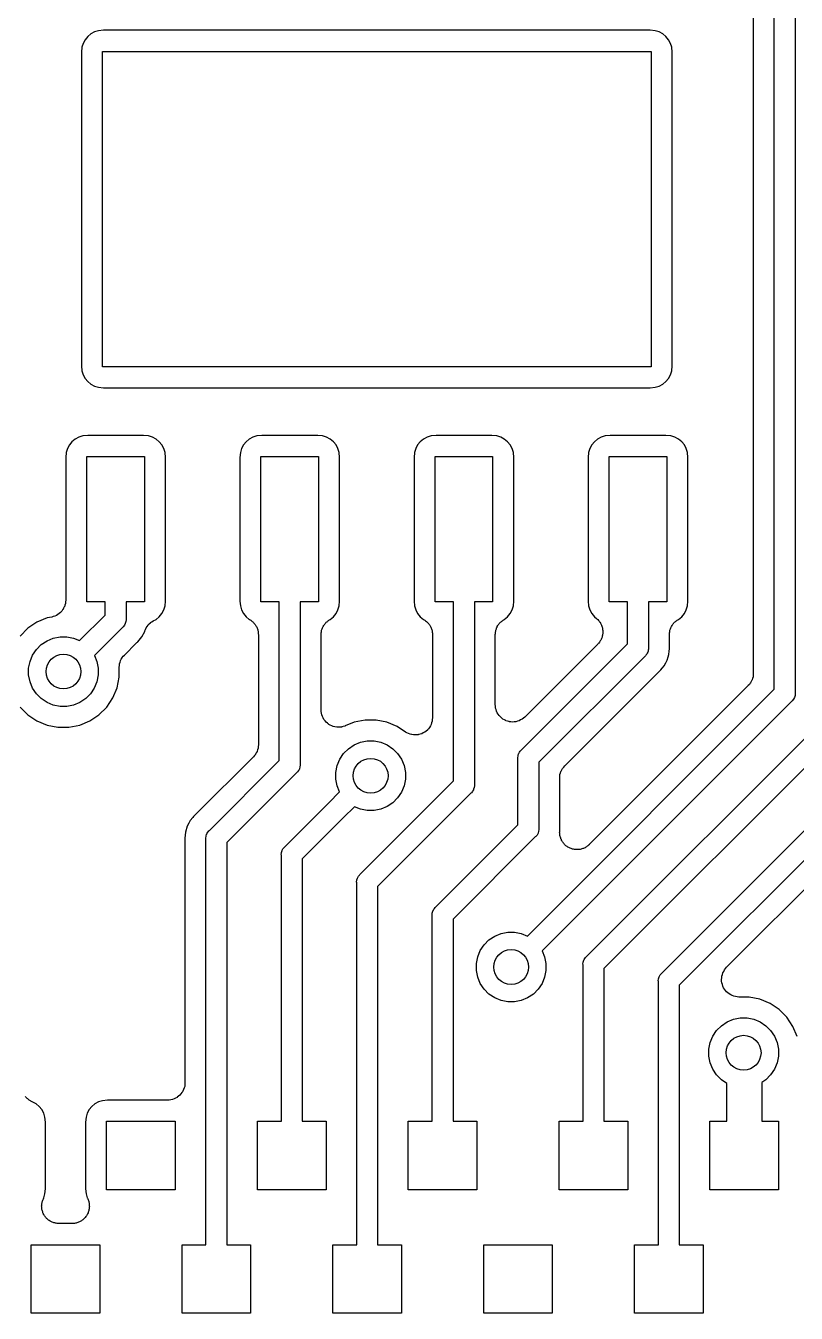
# Model space of a CAD drawing. Extents: x 98.9 to 141.5, y -118.8 to -76.2.
# Drawn here: x 131.61 to 137.23, y -93.6 to -84.21 of the extents above; entities that cross this region are included whole.
import ezdxf

# ---------------------------------------------------------------- set-up
doc = ezdxf.new("R2010")
doc.units = 0
doc.layers.add('BLACK', color=7, linetype='CONTINUOUS')

msp = doc.modelspace()

# ---------------------------------------------------------------- linework, layer by layer
at = {"layer": 'BLACK', "linetype": 'CONTINUOUS'}
for p, q in [((137.069, -89.0484), (137.069, -81.7316)), ((137.221, -81.7037), (137.221, -89.0763)), ((136.916, -81.8473), (136.916, -88.9327)), ((132.043, -84.3117), (132.029, -84.3382)), ((132.062, -84.2885), (132.043, -84.3117)), ((132.085, -84.2695), (132.062, -84.2885)), ((132.112, -84.2553), (132.085, -84.2695)), ((132.141, -84.2466), (132.112, -84.2553)), ((132.177, -84.243), (132.141, -84.2466)), ((136.164, -84.243), (132.177, -84.243)), ((136.2, -84.2466), (136.164, -84.243)), ((136.229, -84.2553), (136.2, -84.2466)), ((136.255, -84.2695), (136.229, -84.2553)), ((136.279, -84.2885), (136.255, -84.2695)), ((136.298, -84.3117), (136.279, -84.2885)), ((136.312, -84.3382), (136.298, -84.3117)), ((132.02, -84.3669), (132.017, -84.403)), ((132.017, -84.403), (132.017, -86.6906)), ((132.029, -84.3382), (132.02, -84.3669)), ((132.17, -86.6968), (132.17, -84.3968)), ((132.17, -84.3968), (136.17, -84.3968)), ((136.17, -84.3968), (136.17, -86.6968)), ((136.321, -84.3669), (136.312, -84.3382)), ((136.324, -84.403), (136.321, -84.3669)), ((136.324, -86.6906), (136.324, -84.403)), ((132.017, -86.6906), (132.02, -86.7267)), ((132.02, -86.7267), (132.029, -86.7554)), ((132.029, -86.7554), (132.043, -86.7819)), ((136.17, -86.6968), (132.17, -86.6968)), ((136.298, -86.7819), (136.312, -86.7554)), ((136.312, -86.7554), (136.321, -86.7267)), ((136.321, -86.7267), (136.324, -86.6906)), ((132.043, -86.7819), (132.062, -86.8051)), ((132.062, -86.8051), (132.085, -86.8241)), ((132.085, -86.8241), (132.112, -86.8383)), ((132.112, -86.8383), (132.141, -86.847)), ((132.141, -86.847), (132.177, -86.8506)), ((132.177, -86.8506), (136.164, -86.8506)), ((136.164, -86.8506), (136.2, -86.847)), ((136.2, -86.847), (136.229, -86.8383)), ((136.229, -86.8383), (136.255, -86.8241)), ((136.255, -86.8241), (136.279, -86.8051)), ((136.279, -86.8051), (136.298, -86.7819)), ((131.97, -87.2245), (131.947, -87.2435)), ((131.997, -87.2103), (131.97, -87.2245)), ((132.026, -87.2016), (131.997, -87.2103)), ((132.062, -87.198), (132.026, -87.2016)), ((132.469, -87.198), (132.062, -87.198)), ((132.505, -87.2016), (132.469, -87.198)), ((132.534, -87.2103), (132.505, -87.2016)), ((132.56, -87.2245), (132.534, -87.2103)), ((132.584, -87.2435), (132.56, -87.2245)), ((133.24, -87.2245), (133.217, -87.2435)), ((133.267, -87.2103), (133.24, -87.2245)), ((133.296, -87.2016), (133.267, -87.2103)), ((133.332, -87.198), (133.296, -87.2016)), ((133.739, -87.198), (133.332, -87.198)), ((133.775, -87.2016), (133.739, -87.198)), ((133.804, -87.2103), (133.775, -87.2016)), ((133.83, -87.2245), (133.804, -87.2103)), ((133.854, -87.2435), (133.83, -87.2245)), ((134.51, -87.2245), (134.487, -87.2435)), ((134.537, -87.2103), (134.51, -87.2245)), ((134.566, -87.2016), (134.537, -87.2103)), ((134.602, -87.198), (134.566, -87.2016)), ((135.009, -87.198), (134.602, -87.198)), ((135.045, -87.2016), (135.009, -87.198)), ((135.074, -87.2103), (135.045, -87.2016)), ((135.1, -87.2245), (135.074, -87.2103)), ((135.124, -87.2435), (135.1, -87.2245)), ((135.78, -87.2245), (135.757, -87.2435)), ((135.807, -87.2103), (135.78, -87.2245)), ((135.836, -87.2016), (135.807, -87.2103)), ((135.872, -87.198), (135.836, -87.2016)), ((136.279, -87.198), (135.872, -87.198)), ((136.315, -87.2016), (136.279, -87.198)), ((136.344, -87.2103), (136.315, -87.2016)), ((136.37, -87.2245), (136.344, -87.2103)), ((136.394, -87.2435), (136.37, -87.2245)), ((131.905, -87.3219), (131.902, -87.358)), ((131.914, -87.2932), (131.905, -87.3219)), ((131.928, -87.2667), (131.914, -87.2932)), ((131.947, -87.2435), (131.928, -87.2667)), ((132.603, -87.2667), (132.584, -87.2435)), ((132.617, -87.2932), (132.603, -87.2667)), ((132.626, -87.3219), (132.617, -87.2932)), ((132.629, -87.358), (132.626, -87.3219)), ((133.175, -87.3219), (133.172, -87.358)), ((133.184, -87.2932), (133.175, -87.3219)), ((133.198, -87.2667), (133.184, -87.2932)), ((133.217, -87.2435), (133.198, -87.2667)), ((133.873, -87.2667), (133.854, -87.2435)), ((133.887, -87.2932), (133.873, -87.2667)), ((133.896, -87.3219), (133.887, -87.2932)), ((133.899, -87.358), (133.896, -87.3219)), ((134.445, -87.3219), (134.442, -87.358)), ((134.454, -87.2932), (134.445, -87.3219)), ((134.468, -87.2667), (134.454, -87.2932)), ((134.487, -87.2435), (134.468, -87.2667)), ((135.143, -87.2667), (135.124, -87.2435)), ((135.157, -87.2932), (135.143, -87.2667)), ((135.166, -87.3219), (135.157, -87.2932)), ((135.169, -87.358), (135.166, -87.3219)), ((135.715, -87.3219), (135.712, -87.358)), ((135.724, -87.2932), (135.715, -87.3219)), ((135.738, -87.2667), (135.724, -87.2932)), ((135.757, -87.2435), (135.738, -87.2667)), ((136.413, -87.2667), (136.394, -87.2435)), ((136.427, -87.2932), (136.413, -87.2667)), ((136.436, -87.3219), (136.427, -87.2932)), ((136.439, -87.358), (136.436, -87.3219)), ((131.902, -87.358), (131.902, -88.3981)), ((132.055, -88.4118), (132.055, -87.3518)), ((132.055, -87.3518), (132.475, -87.3518)), ((132.475, -87.3518), (132.475, -88.4118)), ((132.629, -88.4056), (132.629, -87.358)), ((133.172, -87.358), (133.172, -88.4056)), ((133.325, -88.4118), (133.325, -87.3518)), ((133.325, -87.3518), (133.745, -87.3518)), ((133.745, -87.3518), (133.745, -88.4118)), ((133.899, -88.4056), (133.899, -87.358)), ((134.442, -87.358), (134.442, -88.4056)), ((134.595, -88.4118), (134.595, -87.3518)), ((134.595, -87.3518), (135.015, -87.3518)), ((135.015, -87.3518), (135.015, -88.4118)), ((135.169, -88.4056), (135.169, -87.358)), ((135.712, -87.358), (135.712, -88.4056)), ((135.865, -88.4118), (135.865, -87.3518)), ((135.865, -87.3518), (136.285, -87.3518)), ((136.285, -87.3518), (136.285, -88.4118)), ((136.439, -88.4056), (136.439, -87.358)), ((135.699, -90.9985), (138.438, -88.2596)), ((138.565, -88.3477), (135.826, -91.0866)), ((131.891, -88.4481), (131.886, -88.4586)), ((131.892, -88.4476), (131.891, -88.4481)), ((131.895, -88.4359), (131.892, -88.4472)), ((131.892, -88.4472), (131.892, -88.4476)), ((131.899, -88.4245), (131.895, -88.4359)), ((131.9, -88.4118), (131.899, -88.4235)), ((131.899, -88.4235), (131.899, -88.424)), ((131.899, -88.424), (131.899, -88.4245)), ((131.902, -88.3999), (131.9, -88.4118)), ((131.902, -88.3981), (131.902, -88.3989)), ((131.902, -88.3989), (131.902, -88.3989)), ((131.902, -88.3989), (131.902, -88.3989)), ((131.902, -88.3989), (131.902, -88.3999)), ((132.189, -88.4118), (132.055, -88.4118)), ((132.189, -88.508), (132.189, -88.4118)), ((132.475, -88.4118), (132.342, -88.4118)), ((132.342, -88.4118), (132.342, -88.5359)), ((132.617, -88.4704), (132.626, -88.4417)), ((132.626, -88.4417), (132.629, -88.4056)), ((133.172, -88.4056), (133.175, -88.4417)), ((133.175, -88.4417), (133.184, -88.4704)), ((133.459, -88.4118), (133.325, -88.4118)), ((133.459, -89.568), (133.459, -88.4118)), ((133.745, -88.4118), (133.612, -88.4118)), ((133.612, -88.4118), (133.612, -89.5959)), ((133.887, -88.4704), (133.896, -88.4417)), ((133.896, -88.4417), (133.899, -88.4056)), ((134.442, -88.4056), (134.445, -88.4417)), ((134.445, -88.4417), (134.454, -88.4704)), ((134.729, -88.4118), (134.595, -88.4118)), ((134.729, -88.5679), (134.729, -88.4118)), ((135.015, -88.4118), (134.882, -88.4118)), ((134.882, -88.4118), (134.882, -89.7459)), ((135.157, -88.4704), (135.166, -88.4417)), ((135.166, -88.4417), (135.169, -88.4056)), ((135.712, -88.4056), (135.715, -88.4417)), ((135.715, -88.4417), (135.724, -88.4704)), ((135.999, -88.4118), (135.865, -88.4118)), ((135.999, -88.7184), (135.999, -88.4118)), ((136.285, -88.4118), (136.151, -88.4118)), ((136.151, -88.4118), (136.151, -88.7463)), ((136.427, -88.4704), (136.436, -88.4417)), ((136.436, -88.4417), (136.439, -88.4056)), ((131.766, -88.5292), (131.692, -88.5599)), ((131.799, -88.5227), (131.766, -88.5292)), ((131.811, -88.5192), (131.799, -88.5227)), ((131.822, -88.5159), (131.811, -88.5192)), ((131.823, -88.5156), (131.822, -88.5159)), ((131.834, -88.5099), (131.823, -88.5155)), ((131.823, -88.5155), (131.823, -88.5156)), ((131.844, -88.5044), (131.834, -88.5099)), ((131.845, -88.5041), (131.844, -88.5044)), ((131.854, -88.4963), (131.845, -88.5038)), ((131.845, -88.5038), (131.845, -88.5041)), ((131.864, -88.4888), (131.854, -88.4963)), ((131.872, -88.479), (131.864, -88.4881)), ((131.864, -88.4881), (131.864, -88.4885)), ((131.864, -88.4885), (131.864, -88.4888)), ((131.879, -88.4699), (131.872, -88.479)), ((131.88, -88.4694), (131.879, -88.4699)), ((131.886, -88.4586), (131.88, -88.469)), ((131.88, -88.469), (131.88, -88.4694)), ((132.003, -88.694), (132.189, -88.508)), ((132.342, -88.5433), (132.34, -88.5545)), ((132.342, -88.5359), (132.342, -88.5396)), ((132.342, -88.5396), (132.342, -88.5433)), ((132.342, -88.5433), (132.342, -88.5433)), ((132.54, -88.5501), (132.56, -88.5391)), ((132.56, -88.5391), (132.584, -88.5201)), ((132.584, -88.5201), (132.603, -88.4969)), ((132.603, -88.4969), (132.617, -88.4704)), ((133.184, -88.4704), (133.198, -88.4969)), ((133.198, -88.4969), (133.217, -88.5201)), ((133.217, -88.5201), (133.24, -88.5391)), ((133.24, -88.5391), (133.241, -88.5396)), ((133.241, -88.5396), (133.246, -88.5428)), ((133.246, -88.5428), (133.251, -88.5455)), ((133.251, -88.5455), (133.256, -88.5498)), ((133.816, -88.5488), (133.821, -88.5445)), ((133.821, -88.5445), (133.826, -88.5419)), ((133.826, -88.5419), (133.83, -88.5396)), ((133.83, -88.5396), (133.854, -88.5201)), ((133.854, -88.5201), (133.873, -88.4969)), ((133.873, -88.4969), (133.887, -88.4704)), ((134.454, -88.4704), (134.468, -88.4969)), ((134.468, -88.4969), (134.487, -88.5201)), ((134.487, -88.5201), (134.51, -88.5391)), ((134.51, -88.5391), (134.511, -88.5396)), ((134.511, -88.5396), (134.516, -88.5428)), ((134.516, -88.5428), (134.521, -88.5455)), ((134.521, -88.5455), (134.526, -88.5498)), ((135.086, -88.5488), (135.091, -88.5445)), ((135.091, -88.5445), (135.096, -88.5419)), ((135.096, -88.5419), (135.1, -88.5396)), ((135.1, -88.5396), (135.124, -88.5201)), ((135.124, -88.5201), (135.143, -88.4969)), ((135.143, -88.4969), (135.157, -88.4704)), ((135.724, -88.4704), (135.738, -88.4969)), ((135.738, -88.4969), (135.757, -88.5201)), ((135.757, -88.5201), (135.772, -88.5324)), ((135.772, -88.5324), (135.773, -88.5335)), ((135.773, -88.5335), (135.778, -88.5377)), ((135.778, -88.5377), (135.782, -88.5414)), ((135.782, -88.5414), (135.786, -88.5465)), ((135.786, -88.5465), (135.791, -88.5513)), ((136.249, -91.1185), (138.895, -88.4724)), ((136.356, -88.5489), (136.361, -88.5447)), ((136.361, -88.5447), (136.366, -88.5421)), ((136.366, -88.5421), (136.37, -88.5393)), ((136.37, -88.5393), (136.394, -88.5201)), ((136.394, -88.5201), (136.413, -88.4969)), ((136.413, -88.4969), (136.427, -88.4704)), ((131.626, -88.6043), (131.569, -88.6609)), ((131.692, -88.5599), (131.626, -88.6043)), ((132.317, -88.5961), (132.111, -88.8018)), ((132.32, -88.5937), (132.317, -88.5961)), ((132.329, -88.5821), (132.32, -88.5937)), ((132.336, -88.5689), (132.329, -88.5821)), ((132.34, -88.5545), (132.336, -88.5689)), ((132.456, -88.6672), (132.478, -88.6275)), ((132.478, -88.6248), (132.479, -88.6235)), ((132.478, -88.6252), (132.478, -88.6248)), ((132.478, -88.6248), (132.478, -88.6248)), ((132.478, -88.6248), (132.478, -88.6248)), ((132.478, -88.6275), (132.478, -88.6252)), ((132.479, -88.6235), (132.483, -88.6127)), ((132.483, -88.6127), (132.488, -88.6019)), ((132.488, -88.6014), (132.489, -88.6008)), ((132.488, -88.6019), (132.488, -88.6014)), ((132.489, -88.6008), (132.495, -88.5911)), ((132.495, -88.5911), (132.502, -88.5814)), ((132.502, -88.5809), (132.503, -88.5803)), ((132.502, -88.5814), (132.502, -88.5809)), ((132.503, -88.5803), (132.511, -88.5721)), ((132.511, -88.5721), (132.519, -88.5638)), ((132.519, -88.5638), (132.52, -88.5635)), ((132.52, -88.563), (132.53, -88.5566)), ((132.52, -88.5635), (132.52, -88.563)), ((132.53, -88.5566), (132.54, -88.5501)), ((133.256, -88.5498), (133.262, -88.5537)), ((133.262, -88.5537), (133.266, -88.5577)), ((133.266, -88.5577), (133.27, -88.5613)), ((133.27, -88.5613), (133.274, -88.5666)), ((133.274, -88.5666), (133.279, -88.5714)), ((133.279, -88.5714), (133.282, -88.5761)), ((133.282, -88.5761), (133.286, -88.5805)), ((133.286, -88.5805), (133.289, -88.5865)), ((133.289, -88.5865), (133.292, -88.5922)), ((133.292, -88.5922), (133.295, -88.5974)), ((133.295, -88.5974), (133.297, -88.6024)), ((133.297, -88.6024), (133.299, -88.6089)), ((133.299, -88.6089), (133.302, -88.6152)), ((133.302, -88.6152), (133.303, -88.6207)), ((133.303, -88.6207), (133.304, -88.6261)), ((133.304, -88.6261), (133.305, -88.6329)), ((133.305, -88.6329), (133.306, -88.6395)), ((133.306, -88.6395), (133.306, -88.6452)), ((133.765, -88.6378), (133.766, -88.6311)), ((133.765, -88.6434), (133.765, -88.6378)), ((133.766, -88.6311), (133.767, -88.6244)), ((133.767, -88.6244), (133.768, -88.619)), ((133.768, -88.619), (133.77, -88.6135)), ((133.77, -88.6135), (133.772, -88.6072)), ((133.772, -88.6072), (133.774, -88.6008)), ((133.774, -88.6008), (133.777, -88.5958)), ((133.777, -88.5958), (133.779, -88.5906)), ((133.779, -88.5906), (133.783, -88.585)), ((133.783, -88.585), (133.786, -88.579)), ((133.786, -88.579), (133.79, -88.5747)), ((133.79, -88.5747), (133.793, -88.57)), ((133.793, -88.57), (133.798, -88.5652)), ((133.798, -88.5652), (133.802, -88.56)), ((133.802, -88.56), (133.807, -88.5565)), ((133.807, -88.5565), (133.811, -88.5525)), ((133.811, -88.5525), (133.816, -88.5488)), ((134.526, -88.5498), (134.532, -88.5537)), ((134.532, -88.5537), (134.536, -88.5577)), ((134.536, -88.5577), (134.54, -88.5613)), ((134.54, -88.5613), (134.544, -88.5666)), ((134.544, -88.5666), (134.549, -88.5714)), ((134.549, -88.5714), (134.552, -88.5761)), ((134.552, -88.5761), (134.556, -88.5805)), ((134.556, -88.5805), (134.559, -88.5865)), ((134.559, -88.5865), (134.562, -88.5922)), ((134.562, -88.5922), (134.565, -88.5974)), ((134.565, -88.5974), (134.567, -88.6024)), ((134.567, -88.6024), (134.569, -88.6089)), ((134.569, -88.6089), (134.572, -88.6152)), ((134.572, -88.6152), (134.573, -88.6207)), ((134.573, -88.6207), (134.574, -88.6261)), ((134.574, -88.6261), (134.575, -88.6329)), ((134.575, -88.6329), (134.576, -88.6395)), ((134.576, -88.6395), (134.576, -88.6452)), ((134.729, -89.718), (134.729, -88.5679)), ((134.729, -88.5679), (134.729, -88.5679)), ((135.035, -88.6378), (135.036, -88.6311)), ((135.035, -88.6434), (135.035, -88.6378)), ((135.036, -88.6311), (135.037, -88.6244)), ((135.037, -88.6244), (135.038, -88.619)), ((135.038, -88.619), (135.04, -88.6135)), ((135.04, -88.6135), (135.042, -88.6072)), ((135.042, -88.6072), (135.044, -88.6008)), ((135.044, -88.6008), (135.047, -88.5958)), ((135.047, -88.5958), (135.049, -88.5906)), ((135.049, -88.5906), (135.053, -88.585)), ((135.053, -88.585), (135.056, -88.579)), ((135.056, -88.579), (135.06, -88.5747)), ((135.06, -88.5747), (135.063, -88.57)), ((135.063, -88.57), (135.068, -88.5652)), ((135.068, -88.5652), (135.072, -88.56)), ((135.072, -88.56), (135.077, -88.5565)), ((135.077, -88.5565), (135.081, -88.5525)), ((135.081, -88.5525), (135.086, -88.5488)), ((135.791, -88.5513), (135.794, -88.5561)), ((135.794, -88.5561), (135.798, -88.5607)), ((135.798, -88.5607), (135.801, -88.5665)), ((135.801, -88.5665), (135.804, -88.5721)), ((135.804, -88.5721), (135.806, -88.5774)), ((135.806, -88.5774), (135.809, -88.5826)), ((135.809, -88.5826), (135.811, -88.5889)), ((135.811, -88.5889), (135.813, -88.5951)), ((135.813, -88.5951), (135.815, -88.6008)), ((135.815, -88.6008), (135.816, -88.6063)), ((135.816, -88.6063), (135.817, -88.6129)), ((135.817, -88.6129), (135.818, -88.6194)), ((135.818, -88.6194), (135.818, -88.6252)), ((135.818, -88.6252), (135.819, -88.631)), ((135.819, -88.631), (135.818, -88.6376)), ((135.818, -88.6376), (135.818, -88.6442)), ((136.304, -88.638), (136.306, -88.6313)), ((136.304, -88.6436), (136.304, -88.638)), ((136.306, -88.6245), (136.308, -88.6192)), ((136.306, -88.6313), (136.306, -88.6245)), ((136.308, -88.6192), (136.309, -88.6137)), ((136.309, -88.6137), (136.312, -88.6074)), ((136.312, -88.6074), (136.314, -88.6009)), ((136.314, -88.6009), (136.317, -88.596)), ((136.317, -88.596), (136.319, -88.5908)), ((136.319, -88.5908), (136.323, -88.5852)), ((136.323, -88.5852), (136.326, -88.5792)), ((136.326, -88.5792), (136.329, -88.5749)), ((136.329, -88.5749), (136.333, -88.5702)), ((136.333, -88.5702), (136.337, -88.5654)), ((136.337, -88.5654), (136.342, -88.5602)), ((136.342, -88.5602), (136.346, -88.5567)), ((136.346, -88.5567), (136.35, -88.5527)), ((136.35, -88.5527), (136.356, -88.5489)), ((139.022, -88.5605), (136.376, -91.2066)), ((131.688, -88.7581), (131.723, -88.7227)), ((131.723, -88.7227), (131.765, -88.6949)), ((131.765, -88.6949), (131.811, -88.6758)), ((131.811, -88.6758), (131.86, -88.666)), ((131.86, -88.666), (131.91, -88.666)), ((131.91, -88.666), (131.959, -88.6758)), ((131.959, -88.6758), (132.003, -88.694)), ((132.329, -88.7997), (132.415, -88.7136)), ((132.415, -88.7136), (132.416, -88.7123)), ((132.416, -88.7123), (132.42, -88.709)), ((132.42, -88.709), (132.424, -88.7052)), ((132.424, -88.7052), (132.428, -88.702)), ((132.428, -88.702), (132.456, -88.6672)), ((133.306, -88.6452), (133.307, -88.6508)), ((133.307, -88.6508), (133.307, -89.4523)), ((133.764, -88.649), (133.765, -88.6434)), ((133.764, -88.6508), (133.764, -88.649)), ((133.764, -89.1996), (133.764, -88.6508)), ((134.576, -88.6452), (134.577, -88.6508)), ((134.577, -88.6508), (134.577, -89.2555)), ((135.034, -88.649), (135.035, -88.6434)), ((135.034, -88.6508), (135.034, -88.649)), ((135.034, -89.1611), (135.034, -88.6508)), ((135.224, -89.4935), (135.999, -88.7184)), ((135.781, -88.7204), (135.251, -89.2509)), ((135.785, -88.7159), (135.781, -88.7204)), ((135.789, -88.7118), (135.785, -88.7159)), ((135.793, -88.7063), (135.789, -88.7118)), ((135.797, -88.7012), (135.793, -88.7063)), ((135.8, -88.6961), (135.797, -88.7012)), ((135.803, -88.6913), (135.8, -88.6961)), ((135.806, -88.6852), (135.803, -88.6913)), ((135.809, -88.6794), (135.806, -88.6852)), ((135.81, -88.6738), (135.809, -88.6794)), ((135.813, -88.6685), (135.81, -88.6738)), ((135.814, -88.662), (135.813, -88.6685)), ((135.816, -88.6557), (135.814, -88.662)), ((135.817, -88.6499), (135.816, -88.6557)), ((135.818, -88.6442), (135.817, -88.6499)), ((136.304, -88.6491), (136.304, -88.6436)), ((136.304, -88.6509), (136.304, -88.6491)), ((136.304, -88.7326), (136.304, -88.6509)), ((136.304, -88.7379), (136.304, -88.7326)), ((131.641, -88.8459), (131.66, -88.7997)), ((131.66, -88.7997), (131.688, -88.7581)), ((132.111, -88.8018), (132.129, -88.8459)), ((132.302, -88.8395), (132.307, -88.8291)), ((132.307, -88.8291), (132.313, -88.8188)), ((132.313, -88.8183), (132.314, -88.8177)), ((132.313, -88.8188), (132.313, -88.8183)), ((132.314, -88.8177), (132.321, -88.8088)), ((132.321, -88.8088), (132.329, -88.7997)), ((136.126, -88.8065), (135.351, -89.5816)), ((136.129, -88.8042), (136.126, -88.8065)), ((136.132, -88.8013), (136.129, -88.8042)), ((136.135, -88.7975), (136.132, -88.8012)), ((136.132, -88.8012), (136.132, -88.8013)), ((136.139, -88.7926), (136.135, -88.7975)), ((136.143, -88.7852), (136.139, -88.7925)), ((136.139, -88.7925), (136.139, -88.7926)), ((136.139, -88.7926), (136.139, -88.7926)), ((136.146, -88.7793), (136.143, -88.7852)), ((136.148, -88.7724), (136.146, -88.7793)), ((136.146, -88.7793), (136.146, -88.7793)), ((136.146, -88.7793), (136.146, -88.7793)), ((136.15, -88.765), (136.148, -88.7724)), ((136.151, -88.7576), (136.15, -88.7649)), ((136.15, -88.7649), (136.15, -88.765)), ((136.15, -88.765), (136.15, -88.765)), ((136.151, -88.7463), (136.152, -88.75)), ((136.152, -88.75), (136.151, -88.7538)), ((136.151, -88.7538), (136.151, -88.7538)), ((136.151, -88.7538), (136.151, -88.7576)), ((136.287, -88.838), (136.295, -88.8134)), ((136.295, -88.8133), (136.3, -88.7949)), ((136.295, -88.8134), (136.295, -88.8133)), ((136.3, -88.7949), (136.303, -88.7708)), ((136.303, -88.7707), (136.304, -88.7552)), ((136.303, -88.7708), (136.303, -88.7707)), ((136.304, -88.7433), (136.304, -88.7379)), ((136.304, -88.7451), (136.304, -88.7433)), ((136.305, -88.75), (136.304, -88.7451)), ((136.304, -88.7551), (136.305, -88.75)), ((136.304, -88.7552), (136.304, -88.7551)), ((131.631, -88.895), (131.641, -88.8459)), ((131.631, -88.945), (131.631, -88.895)), ((132.129, -88.8459), (132.139, -88.895)), ((132.139, -88.895), (132.139, -88.945)), ((132.291, -88.8877), (132.293, -88.876)), ((132.291, -88.889), (132.291, -88.8877)), ((132.291, -88.8891), (132.291, -88.889)), ((132.291, -88.8895), (132.291, -88.8891)), ((132.291, -88.8891), (132.291, -88.8891)), ((132.291, -88.96), (132.291, -88.8895)), ((132.293, -88.876), (132.294, -88.8644)), ((132.294, -88.8631), (132.298, -88.8519)), ((132.294, -88.8638), (132.294, -88.8631)), ((132.294, -88.8644), (132.294, -88.8638)), ((132.298, -88.8519), (132.301, -88.8407)), ((132.301, -88.8401), (132.302, -88.8395)), ((132.301, -88.8407), (132.301, -88.8401)), ((135.541, -89.6075), (136.224, -88.924)), ((136.224, -88.924), (136.226, -88.9228)), ((136.226, -88.9228), (136.23, -88.9194)), ((136.23, -88.9194), (136.234, -88.9156)), ((136.234, -88.9156), (136.237, -88.9125)), ((136.237, -88.9125), (136.241, -88.9085)), ((136.241, -88.9076), (136.252, -88.8941)), ((136.241, -88.9085), (136.241, -88.9076)), ((136.252, -88.8941), (136.253, -88.894)), ((136.253, -88.894), (136.266, -88.8777)), ((136.253, -88.894), (136.253, -88.894)), ((136.266, -88.8777), (136.277, -88.8574)), ((136.277, -88.8573), (136.287, -88.838)), ((136.277, -88.8574), (136.277, -88.8573)), ((136.277, -88.8574), (136.277, -88.8574)), ((131.641, -88.9941), (131.631, -88.945)), ((131.66, -89.0403), (131.641, -88.9941)), ((132.129, -88.9941), (132.11, -89.0403)), ((132.139, -88.945), (132.129, -88.9941)), ((132.276, -89.0385), (132.291, -88.96)), ((136.887, -89.0134), (136.879, -89.0225)), ((136.894, -89.0045), (136.887, -89.0134)), ((136.895, -89.0039), (136.894, -89.0045)), ((136.9, -88.9931), (136.895, -89.0034)), ((136.895, -89.0034), (136.895, -89.0039)), ((136.906, -88.9827), (136.9, -88.9931)), ((136.907, -88.9815), (136.906, -88.9821)), ((136.906, -88.9821), (136.906, -88.9827)), ((136.91, -88.9704), (136.907, -88.9815)), ((136.914, -88.9591), (136.91, -88.9704)), ((136.915, -88.9462), (136.914, -88.9578)), ((136.914, -88.9578), (136.914, -88.9584)), ((136.914, -88.9584), (136.914, -88.9591)), ((136.916, -88.9345), (136.915, -88.9462)), ((136.916, -88.9327), (136.916, -88.9331)), ((136.916, -88.9331), (136.916, -88.9331)), ((136.916, -88.9331), (136.916, -88.9332)), ((136.916, -88.9332), (136.916, -88.9345)), ((131.688, -89.0819), (131.66, -89.0403)), ((131.723, -89.1173), (131.688, -89.0819)), ((132.082, -89.0819), (132.047, -89.1173)), ((132.11, -89.0403), (132.082, -89.0819)), ((132.245, -89.1125), (132.276, -89.0385)), ((135.268, -90.849), (137.069, -89.0484)), ((136.879, -89.0225), (135.72, -90.1818)), ((137.216, -89.1093), (137.209, -89.1225)), ((137.22, -89.0949), (137.216, -89.1093)), ((137.221, -89.0837), (137.22, -89.0949)), ((137.221, -89.0763), (137.222, -89.08)), ((137.222, -89.08), (137.221, -89.0837)), ((137.221, -89.0837), (137.221, -89.0837)), ((131.569, -89.1791), (131.626, -89.2357)), ((131.765, -89.1451), (131.723, -89.1173)), ((131.811, -89.1642), (131.765, -89.1451)), ((131.86, -89.174), (131.811, -89.1642)), ((131.91, -89.174), (131.86, -89.174)), ((131.959, -89.1642), (131.91, -89.174)), ((132.005, -89.1451), (131.959, -89.1642)), ((132.047, -89.1173), (132.005, -89.1451)), ((132.144, -89.2357), (132.201, -89.1791)), ((132.201, -89.1791), (132.245, -89.1125)), ((133.765, -89.2115), (133.764, -89.1996)), ((135.035, -89.1733), (135.034, -89.1611)), ((135.036, -89.1853), (135.035, -89.1733)), ((135.036, -89.1856), (135.036, -89.1853)), ((135.036, -89.1858), (135.036, -89.1856)), ((135.04, -89.1975), (135.036, -89.1858)), ((135.043, -89.2091), (135.04, -89.1975)), ((137.196, -89.1365), (135.376, -90.9568)), ((137.199, -89.1341), (137.196, -89.1365)), ((137.209, -89.1225), (137.199, -89.1341)), ((131.626, -89.2357), (131.692, -89.2801)), ((131.692, -89.2801), (131.766, -89.3108)), ((132.004, -89.3108), (132.078, -89.2801)), ((132.078, -89.2801), (132.144, -89.2357)), ((133.766, -89.2236), (133.765, -89.2115)), ((133.766, -89.2239), (133.766, -89.2236)), ((133.766, -89.2242), (133.766, -89.2239)), ((133.77, -89.2357), (133.766, -89.2242)), ((133.773, -89.2474), (133.77, -89.2357)), ((133.773, -89.2477), (133.773, -89.2474)), ((133.774, -89.248), (133.773, -89.2477)), ((133.779, -89.2586), (133.774, -89.248)), ((133.785, -89.2693), (133.779, -89.2586)), ((133.785, -89.2696), (133.785, -89.2693)), ((133.785, -89.2699), (133.785, -89.2696)), ((133.793, -89.2793), (133.785, -89.2699)), ((133.8, -89.2886), (133.793, -89.2793)), ((133.801, -89.2888), (133.8, -89.2886)), ((133.801, -89.2891), (133.801, -89.2888)), ((133.81, -89.2968), (133.801, -89.2891)), ((133.819, -89.3045), (133.81, -89.2968)), ((134.006, -89.2892), (133.94, -89.3169)), ((134.085, -89.2736), (134.006, -89.2892)), ((134.165, -89.2736), (134.085, -89.2736)), ((134.244, -89.2892), (134.165, -89.2736)), ((134.318, -89.3199), (134.244, -89.2892)), ((134.57, -89.2937), (134.567, -89.305)), ((134.574, -89.2819), (134.57, -89.2937)), ((134.575, -89.2695), (134.574, -89.2814)), ((134.574, -89.2814), (134.574, -89.2816)), ((134.574, -89.2816), (134.574, -89.2819)), ((134.577, -89.2573), (134.575, -89.2695)), ((134.577, -89.2555), (134.577, -89.2567)), ((134.577, -89.2567), (134.577, -89.2567)), ((134.577, -89.2567), (134.577, -89.2568)), ((134.577, -89.2568), (134.577, -89.2573)), ((135.044, -89.2093), (135.043, -89.2091)), ((135.044, -89.2095), (135.044, -89.2093)), ((135.049, -89.2202), (135.044, -89.2095)), ((135.055, -89.231), (135.049, -89.2202)), ((135.055, -89.2312), (135.055, -89.231)), ((135.055, -89.2314), (135.055, -89.2312)), ((135.063, -89.2408), (135.055, -89.2314)), ((135.071, -89.2503), (135.063, -89.2408)), ((135.071, -89.2504), (135.071, -89.2503)), ((135.071, -89.2506), (135.071, -89.2504)), ((135.08, -89.2583), (135.071, -89.2506)), ((135.09, -89.2661), (135.08, -89.2583)), ((135.09, -89.2663), (135.09, -89.2661)), ((135.09, -89.2664), (135.09, -89.2663)), ((135.101, -89.2722), (135.09, -89.2664)), ((135.111, -89.278), (135.101, -89.2722)), ((135.112, -89.2781), (135.111, -89.278)), ((135.112, -89.2782), (135.112, -89.2781)), ((135.123, -89.2818), (135.112, -89.2782)), ((135.135, -89.2854), (135.123, -89.2818)), ((135.135, -89.2855), (135.135, -89.2854)), ((135.135, -89.2854), (135.135, -89.2854)), ((135.148, -89.2868), (135.135, -89.2855)), ((135.16, -89.2881), (135.148, -89.2868)), ((135.172, -89.287), (135.16, -89.2881)), ((135.16, -89.2881), (135.16, -89.2881)), ((135.16, -89.2881), (135.16, -89.2881)), ((135.184, -89.2859), (135.172, -89.287)), ((135.185, -89.2859), (135.184, -89.2859)), ((135.196, -89.2825), (135.185, -89.2859)), ((135.185, -89.2859), (135.185, -89.2859)), ((135.208, -89.279), (135.196, -89.2825)), ((135.209, -89.2789), (135.208, -89.2789)), ((135.208, -89.2789), (135.208, -89.279)), ((135.219, -89.2732), (135.209, -89.2789)), ((135.23, -89.2676), (135.219, -89.2732)), ((135.231, -89.2674), (135.23, -89.2675)), ((135.23, -89.2675), (135.23, -89.2676)), ((135.24, -89.2597), (135.231, -89.2674)), ((135.25, -89.2522), (135.24, -89.2597)), ((135.251, -89.2509), (135.25, -89.2518)), ((135.25, -89.2518), (135.25, -89.2518)), ((135.25, -89.2518), (135.25, -89.2519)), ((135.25, -89.2519), (135.25, -89.2522)), ((136.721, -91.0768), (138.516, -89.2826)), ((131.766, -89.3108), (131.845, -89.3264)), ((131.845, -89.3264), (131.925, -89.3264)), ((131.925, -89.3264), (132.004, -89.3108)), ((133.82, -89.3047), (133.819, -89.3045)), ((133.82, -89.3049), (133.82, -89.3047)), ((133.831, -89.3106), (133.82, -89.3049)), ((133.841, -89.3164), (133.831, -89.3106)), ((133.841, -89.3165), (133.841, -89.3164)), ((133.842, -89.3167), (133.841, -89.3165)), ((133.853, -89.3203), (133.842, -89.3167)), ((133.865, -89.3238), (133.853, -89.3203)), ((133.865, -89.3239), (133.865, -89.3238)), ((133.865, -89.324), (133.865, -89.3239)), ((133.878, -89.3253), (133.865, -89.324)), ((133.889, -89.3266), (133.878, -89.3253)), ((133.89, -89.3265), (133.889, -89.3266)), ((133.902, -89.3255), (133.89, -89.3266)), ((133.89, -89.3266), (133.89, -89.3265)), ((133.914, -89.3245), (133.902, -89.3255)), ((133.915, -89.3243), (133.914, -89.3244)), ((133.914, -89.3244), (133.914, -89.3245)), ((133.926, -89.321), (133.915, -89.3243)), ((133.938, -89.3176), (133.926, -89.321)), ((133.939, -89.3173), (133.938, -89.3176)), ((133.94, -89.3169), (133.939, -89.3173)), ((133.939, -89.3173), (133.939, -89.3173)), ((133.939, -89.3173), (133.939, -89.3173)), ((134.379, -89.3611), (134.318, -89.3199)), ((134.39, -89.3668), (134.379, -89.3611)), ((134.401, -89.3726), (134.39, -89.3668)), ((134.401, -89.3727), (134.401, -89.3726)), ((134.401, -89.3728), (134.401, -89.3727)), ((134.413, -89.3763), (134.401, -89.3728)), ((134.424, -89.3799), (134.413, -89.3763)), ((134.425, -89.3799), (134.424, -89.3799)), ((134.425, -89.38), (134.425, -89.3799)), ((134.437, -89.3812), (134.425, -89.38)), ((134.449, -89.3825), (134.437, -89.3812)), ((134.462, -89.3814), (134.449, -89.3825)), ((134.449, -89.3825), (134.449, -89.3825)), ((134.449, -89.3825), (134.449, -89.3825)), ((134.474, -89.3803), (134.462, -89.3814)), ((134.486, -89.3767), (134.474, -89.3802)), ((134.474, -89.3802), (134.474, -89.3802)), ((134.474, -89.3802), (134.474, -89.3803)), ((134.497, -89.3733), (134.486, -89.3767)), ((134.498, -89.3731), (134.497, -89.3733)), ((134.509, -89.3674), (134.498, -89.3731)), ((134.498, -89.3731), (134.498, -89.3731)), ((134.519, -89.3618), (134.509, -89.3674)), ((134.52, -89.3616), (134.519, -89.3618)), ((134.529, -89.3539), (134.52, -89.3615)), ((134.52, -89.3615), (134.52, -89.3616)), ((134.539, -89.3462), (134.529, -89.3539)), ((134.547, -89.3365), (134.539, -89.3459)), ((134.539, -89.3459), (134.539, -89.346)), ((134.539, -89.346), (134.539, -89.3462)), ((134.555, -89.3273), (134.547, -89.3365)), ((134.561, -89.3162), (134.555, -89.3268)), ((134.555, -89.3268), (134.555, -89.327)), ((134.555, -89.327), (134.555, -89.3273)), ((134.567, -89.3055), (134.561, -89.3162)), ((134.567, -89.305), (134.567, -89.3053)), ((134.567, -89.3053), (134.567, -89.3055)), ((133.304, -89.4787), (133.3, -89.49)), ((133.305, -89.4658), (133.304, -89.4774)), ((133.304, -89.4774), (133.304, -89.478)), ((133.304, -89.478), (133.304, -89.4787)), ((133.307, -89.4541), (133.305, -89.4658)), ((133.307, -89.4523), (133.307, -89.4527)), ((133.307, -89.4527), (133.307, -89.4527)), ((133.307, -89.4527), (133.307, -89.4528)), ((133.307, -89.4528), (133.307, -89.4541)), ((133.928, -89.5181), (133.963, -89.4827)), ((133.963, -89.4827), (134.005, -89.4549)), ((134.005, -89.4549), (134.051, -89.4358)), ((134.051, -89.4358), (134.1, -89.426)), ((134.1, -89.426), (134.15, -89.426)), ((134.15, -89.426), (134.199, -89.4358)), ((134.199, -89.4358), (134.245, -89.4549)), ((134.245, -89.4549), (134.287, -89.4827)), ((134.287, -89.4827), (134.322, -89.5181)), ((133.27, -89.5421), (132.851, -89.961)), ((132.949, -90.0785), (133.459, -89.568)), ((133.277, -89.533), (133.27, -89.5421)), ((133.285, -89.5241), (133.277, -89.533)), ((133.291, -89.5127), (133.285, -89.523)), ((133.285, -89.523), (133.285, -89.5235)), ((133.285, -89.5235), (133.285, -89.5241)), ((133.297, -89.5023), (133.291, -89.5127)), ((133.3, -89.49), (133.297, -89.5011)), ((133.297, -89.5011), (133.297, -89.5017)), ((133.297, -89.5017), (133.297, -89.5023)), ((133.881, -89.6059), (133.9, -89.5597)), ((133.9, -89.5597), (133.928, -89.5181)), ((134.322, -89.5181), (134.35, -89.5597)), ((134.35, -89.5597), (134.369, -89.6059)), ((135.198, -89.55), (135.2, -89.5351)), ((135.199, -89.5537), (135.198, -89.55)), ((135.199, -90.0384), (135.199, -89.5537)), ((135.2, -89.5333), (135.204, -89.5207)), ((135.2, -89.5351), (135.2, -89.5333)), ((135.204, -89.5207), (135.206, -89.5175)), ((135.206, -89.5175), (135.211, -89.5075)), ((135.211, -89.5075), (135.216, -89.5015)), ((135.216, -89.5015), (135.221, -89.4959)), ((135.221, -89.4959), (135.224, -89.4935)), ((133.587, -89.6561), (133.076, -90.1666)), ((133.59, -89.6537), (133.587, -89.6561)), ((133.592, -89.6507), (133.59, -89.6537)), ((133.599, -89.6421), (133.592, -89.6507)), ((133.603, -89.6355), (133.599, -89.6421)), ((133.606, -89.6289), (133.603, -89.6355)), ((133.61, -89.6145), (133.606, -89.6289)), ((133.612, -89.6033), (133.61, -89.6145)), ((133.612, -89.5959), (133.612, -89.5996)), ((133.612, -89.5996), (133.612, -89.6033)), ((133.612, -89.6033), (133.612, -89.6033)), ((133.871, -89.655), (133.881, -89.6059)), ((133.871, -89.705), (133.871, -89.655)), ((134.369, -89.6059), (134.379, -89.655)), ((134.379, -89.655), (134.379, -89.705)), ((135.351, -89.5816), (135.351, -90.0663)), ((135.505, -89.6838), (135.506, -89.6722)), ((135.506, -89.6709), (135.51, -89.6596)), ((135.506, -89.6716), (135.506, -89.6709)), ((135.506, -89.6722), (135.506, -89.6716)), ((135.51, -89.6596), (135.513, -89.6485)), ((135.513, -89.6485), (135.514, -89.6479)), ((135.514, -89.6473), (135.52, -89.6369)), ((135.514, -89.6479), (135.514, -89.6473)), ((135.52, -89.6369), (135.525, -89.6266)), ((135.525, -89.6261), (135.526, -89.6255)), ((135.525, -89.6266), (135.525, -89.6261)), ((135.526, -89.6255), (135.533, -89.6166)), ((135.533, -89.6166), (135.541, -89.6075)), ((133.881, -89.7541), (133.871, -89.705)), ((133.899, -89.7982), (133.881, -89.7541)), ((134.049, -90.3985), (134.729, -89.718)), ((134.369, -89.7541), (134.35, -89.8003)), ((134.379, -89.705), (134.369, -89.7541)), ((134.88, -89.7645), (134.876, -89.7789)), ((134.882, -89.7533), (134.88, -89.7645)), ((134.882, -89.7459), (134.882, -89.7496)), ((134.882, -89.7496), (134.882, -89.7533)), ((134.882, -89.7533), (134.882, -89.7533)), ((135.504, -89.6955), (135.505, -89.6838)), ((135.504, -89.6968), (135.504, -89.6955)), ((135.504, -89.6969), (135.504, -89.6968)), ((135.504, -89.6968), (135.504, -89.6968)), ((135.504, -89.6973), (135.504, -89.6969)), ((135.504, -90.0525), (135.504, -89.6973)), ((133.82, -89.8775), (133.899, -89.7982)), ((134.857, -89.8061), (134.176, -90.4866)), ((134.322, -89.8419), (134.287, -89.8773)), ((134.35, -89.8003), (134.322, -89.8419)), ((134.86, -89.8037), (134.857, -89.8061)), ((134.865, -89.7966), (134.86, -89.8037)), ((134.869, -89.7921), (134.865, -89.7966)), ((134.875, -89.7819), (134.869, -89.7921)), ((134.876, -89.7789), (134.875, -89.7819)), ((133.499, -90.1985), (133.82, -89.8775)), ((133.82, -89.8775), (133.82, -89.8775)), ((134.007, -89.906), (133.928, -89.9852)), ((134.051, -89.9242), (134.007, -89.906)), ((134.1, -89.934), (134.051, -89.9242)), ((134.15, -89.934), (134.1, -89.934)), ((134.199, -89.9242), (134.15, -89.934)), ((134.245, -89.9051), (134.199, -89.9242)), ((134.287, -89.8773), (134.245, -89.9051)), ((132.788, -90.0471), (132.775, -90.0902)), ((132.8, -90.0246), (132.788, -90.0471)), ((132.809, -90.0074), (132.8, -90.0246)), ((132.8, -90.0246), (132.8, -90.0246)), ((132.829, -89.9834), (132.809, -90.0074)), ((132.834, -89.9765), (132.829, -89.9833)), ((132.829, -89.9833), (132.829, -89.9833)), ((132.829, -89.9833), (132.829, -89.9834)), ((132.838, -89.9726), (132.834, -89.9765)), ((132.841, -89.9694), (132.838, -89.9726)), ((132.845, -89.9656), (132.841, -89.9694)), ((132.849, -89.9623), (132.845, -89.9656)), ((132.851, -89.961), (132.849, -89.9623)), ((133.928, -89.9852), (133.626, -90.2866)), ((133.928, -89.9852), (133.928, -89.9852)), ((134.599, -90.6385), (135.199, -90.0384)), ((132.775, -90.0902), (132.77, -90.135)), ((132.77, -90.135), (132.771, -90.14)), ((132.771, -90.14), (132.771, -90.1418)), ((132.771, -90.1418), (132.771, -90.1471)), ((132.923, -90.135), (132.925, -90.1205)), ((132.924, -90.1387), (132.923, -90.135)), ((132.924, -93.1), (132.924, -90.1387)), ((132.925, -90.1201), (132.929, -90.1057)), ((132.925, -90.1205), (132.925, -90.1201)), ((132.929, -90.1057), (132.93, -90.1048)), ((132.93, -90.1048), (132.936, -90.0925)), ((132.936, -90.0925), (132.94, -90.0881)), ((132.94, -90.0881), (132.946, -90.0809)), ((132.946, -90.0809), (132.949, -90.0785)), ((135.326, -90.1265), (134.726, -90.7266)), ((135.329, -90.1241), (135.326, -90.1265)), ((135.334, -90.1177), (135.329, -90.1241)), ((135.339, -90.1125), (135.334, -90.1177)), ((135.346, -90.0993), (135.339, -90.1125)), ((135.35, -90.0849), (135.346, -90.0993)), ((135.346, -90.0993), (135.346, -90.0993)), ((135.351, -90.0737), (135.35, -90.0849)), ((135.351, -90.0663), (135.352, -90.07)), ((135.352, -90.07), (135.351, -90.0737)), ((135.351, -90.0737), (135.351, -90.0737)), ((135.503, -90.0915), (135.504, -90.0871)), ((135.504, -90.0979), (135.503, -90.0915)), ((135.504, -90.0579), (135.504, -90.0525)), ((135.504, -90.0632), (135.504, -90.0579)), ((135.504, -90.065), (135.504, -90.0632)), ((135.505, -90.07), (135.504, -90.065)), ((135.504, -90.075), (135.505, -90.07)), ((135.504, -90.0795), (135.504, -90.075)), ((135.504, -90.075), (135.504, -90.075)), ((135.504, -90.0843), (135.504, -90.0795)), ((135.504, -90.0857), (135.504, -90.0843)), ((135.504, -90.0871), (135.504, -90.0857)), ((135.504, -90.1043), (135.504, -90.0979)), ((135.505, -90.1102), (135.504, -90.1043)), ((135.505, -90.1162), (135.505, -90.1102)), ((135.507, -90.1223), (135.505, -90.1162)), ((135.509, -90.1286), (135.507, -90.1223)), ((135.511, -90.1342), (135.509, -90.1286)), ((135.513, -90.1399), (135.511, -90.1342)), ((135.516, -90.1456), (135.513, -90.1399)), ((132.771, -90.1471), (132.771, -90.1525)), ((132.771, -90.1525), (132.771, -91.9192)), ((133.076, -90.1666), (133.076, -93.1)), ((133.475, -90.2401), (133.479, -90.2257)), ((133.479, -90.2257), (133.481, -90.222)), ((133.481, -90.222), (133.486, -90.2125)), ((133.486, -90.2125), (133.492, -90.2058)), ((133.492, -90.2058), (133.496, -90.2009)), ((133.496, -90.2009), (133.499, -90.1985)), ((135.518, -90.1515), (135.516, -90.1456)), ((135.521, -90.1565), (135.518, -90.1515)), ((135.524, -90.1619), (135.521, -90.1565)), ((135.528, -90.1668), (135.524, -90.1619)), ((135.532, -90.1722), (135.528, -90.1668)), ((135.536, -90.1764), (135.532, -90.1722)), ((135.54, -90.1811), (135.536, -90.1764)), ((135.545, -90.1852), (135.54, -90.1811)), ((135.549, -90.1898), (135.545, -90.1852)), ((135.554, -90.1931), (135.549, -90.1898)), ((135.559, -90.197), (135.554, -90.1931)), ((135.564, -90.2001), (135.559, -90.197)), ((135.57, -90.2036), (135.564, -90.2001)), ((135.575, -90.206), (135.57, -90.2036)), ((135.581, -90.2089), (135.575, -90.206)), ((135.587, -90.2108), (135.581, -90.2089)), ((135.593, -90.2133), (135.587, -90.2108)), ((135.598, -90.2145), (135.593, -90.2133)), ((135.604, -90.2163), (135.598, -90.2145)), ((135.611, -90.217), (135.604, -90.2163)), ((135.617, -90.2182), (135.611, -90.217)), ((135.623, -90.2183), (135.617, -90.2182)), ((135.629, -90.2189), (135.623, -90.2183)), ((135.635, -90.2184), (135.629, -90.2189)), ((135.642, -90.2184), (135.635, -90.2184)), ((135.648, -90.2173), (135.642, -90.2184)), ((135.654, -90.2168), (135.648, -90.2173)), ((135.66, -90.215), (135.654, -90.2168)), ((135.666, -90.2138), (135.66, -90.215)), ((135.672, -90.2115), (135.666, -90.2138)), ((135.677, -90.2099), (135.672, -90.2115)), ((135.683, -90.2069), (135.677, -90.2099)), ((135.689, -90.2045), (135.683, -90.2069)), ((135.694, -90.2012), (135.689, -90.2045)), ((135.699, -90.1985), (135.694, -90.2012)), ((135.704, -90.1945), (135.699, -90.1985)), ((135.71, -90.191), (135.704, -90.1945)), ((135.714, -90.1868), (135.71, -90.191)), ((135.719, -90.183), (135.714, -90.1868)), ((135.72, -90.1818), (135.719, -90.183)), ((133.473, -90.255), (133.475, -90.2409)), ((133.474, -90.2587), (133.473, -90.255)), ((133.474, -92.2), (133.474, -90.2587)), ((133.475, -90.2409), (133.475, -90.2401)), ((133.626, -90.2866), (133.626, -92.2)), ((134.025, -90.4392), (134.029, -90.4257)), ((134.029, -90.4257), (134.031, -90.4228)), ((134.031, -90.4228), (134.036, -90.4125)), ((134.036, -90.4125), (134.043, -90.4038)), ((134.043, -90.4038), (134.046, -90.4009)), ((134.046, -90.4009), (134.049, -90.3985)), ((134.023, -90.455), (134.025, -90.4401)), ((134.024, -90.4587), (134.023, -90.455)), ((134.024, -93.1), (134.024, -90.4587)), ((134.025, -90.4401), (134.025, -90.4392)), ((134.176, -90.4866), (134.176, -93.1)), ((134.573, -90.695), (134.575, -90.6801)), ((134.574, -90.6987), (134.573, -90.695)), ((134.574, -92.2), (134.574, -90.6987)), ((134.575, -90.6801), (134.576, -90.6769)), ((134.576, -90.6769), (134.579, -90.6657)), ((134.579, -90.6657), (134.58, -90.6641)), ((134.58, -90.6641), (134.586, -90.6525)), ((134.586, -90.6525), (134.591, -90.647)), ((134.591, -90.647), (134.596, -90.6409)), ((134.596, -90.6409), (134.599, -90.6385)), ((134.726, -90.7266), (134.726, -92.2)), ((134.953, -90.9131), (134.988, -90.8777)), ((134.988, -90.8777), (135.03, -90.8499)), ((135.03, -90.8499), (135.076, -90.8308)), ((135.076, -90.8308), (135.125, -90.821)), ((135.125, -90.821), (135.175, -90.821)), ((135.175, -90.821), (135.224, -90.8308)), ((135.224, -90.8308), (135.268, -90.849)), ((134.906, -91.0009), (134.925, -90.9547)), ((134.925, -90.9547), (134.953, -90.9131)), ((135.376, -90.9568), (135.394, -91.0009)), ((134.896, -91.05), (134.906, -91.0009)), ((134.896, -91.1), (134.896, -91.05)), ((135.394, -91.0009), (135.404, -91.05)), ((135.404, -91.05), (135.404, -91.1)), ((135.673, -91.055), (135.675, -91.0401)), ((135.674, -91.0587), (135.673, -91.055)), ((135.674, -92.2), (135.674, -91.0587)), ((135.675, -91.04), (135.679, -91.0257)), ((135.675, -91.0401), (135.675, -91.04)), ((135.679, -91.0257), (135.683, -91.0193)), ((135.683, -91.0193), (135.686, -91.0125)), ((135.686, -91.0125), (135.692, -91.0059)), ((135.692, -91.0059), (135.696, -91.0009)), ((135.696, -91.0009), (135.699, -90.9985)), ((136.714, -91.0862), (136.721, -91.0768)), ((134.906, -91.1491), (134.896, -91.1)), ((134.925, -91.1953), (134.906, -91.1491)), ((135.394, -91.1491), (135.375, -91.1953)), ((135.404, -91.1), (135.394, -91.1491)), ((135.826, -91.0866), (135.826, -92.2)), ((136.223, -91.175), (136.225, -91.1601)), ((136.224, -91.1787), (136.223, -91.175)), ((136.225, -91.16), (136.229, -91.1457)), ((136.225, -91.1601), (136.225, -91.16)), ((136.229, -91.1457), (136.231, -91.142)), ((136.231, -91.142), (136.236, -91.1325)), ((136.236, -91.1325), (136.241, -91.1262)), ((136.241, -91.1262), (136.246, -91.1209)), ((136.246, -91.1209), (136.249, -91.1185)), ((136.684, -91.1657), (136.686, -91.1536)), ((136.684, -91.1659), (136.684, -91.1657)), ((136.684, -91.1662), (136.684, -91.1659)), ((136.685, -91.1782), (136.684, -91.1662)), ((136.686, -91.1536), (136.687, -91.1415)), ((136.687, -91.1411), (136.691, -91.1291)), ((136.687, -91.1413), (136.687, -91.1411)), ((136.687, -91.1415), (136.687, -91.1413)), ((136.691, -91.1291), (136.694, -91.1178)), ((136.694, -91.1174), (136.7, -91.1065)), ((136.694, -91.1176), (136.694, -91.1174)), ((136.694, -91.1178), (136.694, -91.1176)), ((136.7, -91.1065), (136.706, -91.096)), ((136.706, -91.0956), (136.714, -91.0862)), ((136.706, -91.0958), (136.706, -91.0956)), ((136.706, -91.096), (136.706, -91.0958)), ((134.953, -91.2369), (134.925, -91.1953)), ((134.988, -91.2723), (134.953, -91.2369)), ((135.347, -91.2369), (135.312, -91.2723)), ((135.375, -91.1953), (135.347, -91.2369)), ((136.224, -93.1), (136.224, -91.1787)), ((136.376, -91.2066), (136.376, -93.1)), ((136.687, -91.1904), (136.685, -91.1782)), ((136.687, -91.1906), (136.687, -91.1904)), ((136.687, -91.1908), (136.687, -91.1906)), ((136.69, -91.2026), (136.687, -91.1908)), ((136.694, -91.2142), (136.69, -91.2026)), ((136.694, -91.2144), (136.694, -91.2142)), ((136.694, -91.2146), (136.694, -91.2144)), ((136.699, -91.2255), (136.694, -91.2146)), ((136.705, -91.2361), (136.699, -91.2255)), ((136.705, -91.2363), (136.705, -91.2361)), ((136.705, -91.2365), (136.705, -91.2363)), ((136.713, -91.246), (136.705, -91.2365)), ((136.721, -91.2555), (136.713, -91.246)), ((136.721, -91.2556), (136.721, -91.2555)), ((136.721, -91.2558), (136.721, -91.2556)), ((136.73, -91.2636), (136.721, -91.2558)), ((136.74, -91.2714), (136.73, -91.2636)), ((136.74, -91.2715), (136.74, -91.2714)), ((136.74, -91.2716), (136.74, -91.2715)), ((136.751, -91.2775), (136.74, -91.2716)), ((135.03, -91.3001), (134.988, -91.2723)), ((135.076, -91.3192), (135.03, -91.3001)), ((135.125, -91.329), (135.076, -91.3192)), ((135.175, -91.329), (135.125, -91.329)), ((135.224, -91.3192), (135.175, -91.329)), ((135.27, -91.3001), (135.224, -91.3192)), ((135.312, -91.2723), (135.27, -91.3001)), ((136.761, -91.2833), (136.751, -91.2775)), ((136.761, -91.2834), (136.761, -91.2833)), ((136.762, -91.2835), (136.761, -91.2834)), ((136.773, -91.2871), (136.762, -91.2835)), ((136.785, -91.2908), (136.773, -91.2871)), ((136.785, -91.2909), (136.785, -91.2908)), ((136.785, -91.2908), (136.785, -91.2908)), ((136.797, -91.2922), (136.785, -91.2909)), ((136.81, -91.2936), (136.797, -91.2922)), ((136.811, -91.2936), (136.81, -91.2936)), ((136.81, -91.2936), (136.81, -91.2936)), ((136.81, -91.2936), (136.81, -91.2936)), ((136.81, -91.2936), (136.81, -91.2936)), ((136.885, -91.2936), (136.811, -91.2936)), ((136.964, -91.3092), (136.885, -91.2936)), ((137.038, -91.3399), (136.964, -91.3092)), ((137.104, -91.3843), (137.038, -91.3399)), ((136.725, -91.4749), (136.771, -91.4558)), ((136.771, -91.4558), (136.82, -91.446)), ((136.82, -91.446), (136.87, -91.446)), ((136.87, -91.446), (136.919, -91.4558)), ((136.919, -91.4558), (136.965, -91.4749)), ((137.161, -91.4409), (137.104, -91.3843)), ((137.205, -91.5075), (137.161, -91.4409)), ((136.62, -91.5797), (136.648, -91.5381)), ((136.648, -91.5381), (136.683, -91.5027)), ((136.683, -91.5027), (136.725, -91.4749)), ((136.965, -91.4749), (137.007, -91.5027)), ((137.007, -91.5027), (137.042, -91.5381)), ((137.042, -91.5381), (137.07, -91.5797)), ((137.236, -91.5815), (137.205, -91.5075)), ((136.591, -91.675), (136.601, -91.6259)), ((136.601, -91.6259), (136.62, -91.5797)), ((137.07, -91.5797), (137.089, -91.6259)), ((137.089, -91.6259), (137.099, -91.675)), ((136.591, -91.725), (136.591, -91.675)), ((136.601, -91.7741), (136.591, -91.725)), ((137.099, -91.725), (137.089, -91.7741)), ((137.099, -91.675), (137.099, -91.725)), ((136.62, -91.8203), (136.601, -91.7741)), ((136.648, -91.8619), (136.62, -91.8203)), ((137.07, -91.8203), (137.042, -91.8619)), ((137.089, -91.7741), (137.07, -91.8203)), ((132.771, -91.921), (132.77, -91.9329)), ((132.771, -91.9192), (132.771, -91.9201)), ((132.771, -91.9201), (132.771, -91.9201)), ((132.771, -91.9201), (132.771, -91.9202)), ((132.771, -91.9202), (132.771, -91.921)), ((136.683, -91.8973), (136.648, -91.8619)), ((136.723, -91.924), (136.683, -91.8973)), ((136.723, -92.2), (136.723, -91.924)), ((137.007, -91.8973), (136.977, -91.9173)), ((136.977, -91.9173), (136.977, -92.2)), ((137.042, -91.8619), (137.007, -91.8973)), ((131.611, -92.0243), (131.607, -92.0195)), ((132.724, -92.0175), (132.715, -92.025)), ((132.733, -92.01), (132.724, -92.0175)), ((132.734, -92.0096), (132.733, -92.01)), ((132.742, -92.0001), (132.734, -92.0094)), ((132.734, -92.0094), (132.734, -92.0096)), ((132.749, -91.991), (132.742, -92.0001)), ((132.75, -91.9903), (132.749, -91.9906)), ((132.749, -91.9906), (132.749, -91.991)), ((132.755, -91.9797), (132.75, -91.9903)), ((132.761, -91.9693), (132.755, -91.9797)), ((132.765, -91.957), (132.761, -91.9685)), ((132.761, -91.9685), (132.761, -91.9689)), ((132.761, -91.9689), (132.761, -91.9693)), ((132.769, -91.9457), (132.765, -91.957)), ((132.77, -91.9329), (132.769, -91.9448)), ((132.769, -91.9448), (132.769, -91.9452)), ((132.769, -91.9452), (132.769, -91.9457)), ((131.615, -92.0296), (131.611, -92.0243)), ((131.62, -92.0332), (131.615, -92.0296)), ((131.624, -92.0372), (131.62, -92.0332)), ((131.629, -92.0411), (131.624, -92.0372)), ((131.635, -92.0453), (131.629, -92.0411)), ((131.64, -92.048), (131.635, -92.0453)), ((131.644, -92.0513), (131.64, -92.048)), ((131.648, -92.053), (131.644, -92.0513)), ((131.685, -92.0727), (131.648, -92.053)), ((131.708, -92.0917), (131.685, -92.0727)), ((131.727, -92.1149), (131.708, -92.0917)), ((131.741, -92.1414), (131.727, -92.1149)), ((132.073, -92.1149), (132.059, -92.1414)), ((132.092, -92.0917), (132.073, -92.1149)), ((132.115, -92.0727), (132.092, -92.0917)), ((132.141, -92.0585), (132.115, -92.0727)), ((132.17, -92.0498), (132.141, -92.0585)), ((132.206, -92.0462), (132.17, -92.0498)), ((132.644, -92.0462), (132.206, -92.0462)), ((132.656, -92.0451), (132.644, -92.0462)), ((132.668, -92.044), (132.656, -92.0451)), ((132.669, -92.0439), (132.668, -92.044)), ((132.681, -92.0404), (132.669, -92.0438)), ((132.669, -92.0438), (132.669, -92.0439)), ((132.692, -92.037), (132.681, -92.0404)), ((132.693, -92.0367), (132.692, -92.0368)), ((132.692, -92.0368), (132.692, -92.037)), ((132.703, -92.0311), (132.693, -92.0367)), ((132.714, -92.0255), (132.703, -92.0311)), ((132.715, -92.025), (132.714, -92.0252)), ((132.714, -92.0252), (132.714, -92.0255)), ((131.75, -92.1701), (131.741, -92.1414)), ((131.754, -92.2062), (131.75, -92.1701)), ((131.754, -92.6938), (131.754, -92.2062)), ((132.05, -92.1701), (132.046, -92.2062)), ((132.046, -92.2062), (132.046, -92.6938)), ((132.059, -92.1414), (132.05, -92.1701)), ((132.2, -92.7), (132.2, -92.2)), ((132.2, -92.2), (132.7, -92.2)), ((132.7, -92.2), (132.7, -92.7)), ((133.3, -92.7), (133.3, -92.2)), ((133.3, -92.2), (133.474, -92.2)), ((133.626, -92.2), (133.8, -92.2)), ((133.8, -92.2), (133.8, -92.7)), ((134.4, -92.7), (134.4, -92.2)), ((134.4, -92.2), (134.574, -92.2)), ((134.726, -92.2), (134.9, -92.2)), ((134.9, -92.2), (134.9, -92.7)), ((135.5, -92.7), (135.5, -92.2)), ((135.5, -92.2), (135.674, -92.2)), ((135.826, -92.2), (136, -92.2)), ((136, -92.2), (136, -92.7)), ((136.6, -92.7), (136.6, -92.2)), ((136.6, -92.2), (136.723, -92.2)), ((136.977, -92.2), (137.1, -92.2)), ((137.1, -92.2), (137.1, -92.7)), ((131.734, -92.7763), (131.736, -92.77)), ((131.736, -92.77), (131.739, -92.7648)), ((131.739, -92.7648), (131.741, -92.7594)), ((131.741, -92.7586), (131.75, -92.7299)), ((131.741, -92.7594), (131.741, -92.7586)), ((131.75, -92.7299), (131.754, -92.6938)), ((132.046, -92.6938), (132.05, -92.7299)), ((132.05, -92.7299), (132.059, -92.7586)), ((132.059, -92.7586), (132.059, -92.7594)), ((132.059, -92.7594), (132.06, -92.7609)), ((132.06, -92.7609), (132.062, -92.7664)), ((132.062, -92.7664), (132.065, -92.7717)), ((132.065, -92.7717), (132.067, -92.7779)), ((132.7, -92.7), (132.2, -92.7)), ((133.8, -92.7), (133.3, -92.7)), ((134.9, -92.7), (134.4, -92.7)), ((136, -92.7), (135.5, -92.7)), ((137.1, -92.7), (136.6, -92.7)), ((131.726, -92.8184), (131.727, -92.8125)), ((131.727, -92.8248), (131.726, -92.8184)), ((131.727, -92.8066), (131.728, -92.8002)), ((131.727, -92.8125), (131.727, -92.8066)), ((131.727, -92.8314), (131.727, -92.8248)), ((131.728, -92.8372), (131.727, -92.8314)), ((131.728, -92.8002), (131.729, -92.7937)), ((131.728, -92.843), (131.728, -92.8372)), ((131.73, -92.8493), (131.728, -92.843)), ((131.729, -92.7937), (131.73, -92.7881)), ((131.73, -92.7881), (131.732, -92.7823)), ((131.731, -92.8557), (131.73, -92.8493)), ((131.734, -92.8612), (131.731, -92.8557)), ((131.732, -92.7823), (131.734, -92.7763)), ((131.735, -92.8668), (131.734, -92.8612)), ((131.738, -92.8726), (131.735, -92.8668)), ((132.066, -92.8628), (132.064, -92.8685)), ((132.068, -92.8574), (132.066, -92.8628)), ((132.067, -92.7779), (132.069, -92.784)), ((132.069, -92.851), (132.068, -92.8574)), ((132.069, -92.784), (132.07, -92.7898)), ((132.071, -92.8448), (132.069, -92.851)), ((132.07, -92.7898), (132.072, -92.7955)), ((132.072, -92.8389), (132.071, -92.8448)), ((132.072, -92.7955), (132.072, -92.8019)), ((132.072, -92.8019), (132.073, -92.8083)), ((132.073, -92.8331), (132.072, -92.8389)), ((132.073, -92.8083), (132.073, -92.8143)), ((132.073, -92.8143), (132.074, -92.8201)), ((132.074, -92.8201), (132.073, -92.8266)), ((132.073, -92.8266), (132.073, -92.8331)), ((131.741, -92.8786), (131.738, -92.8726)), ((131.744, -92.8835), (131.741, -92.8786)), ((131.747, -92.8888), (131.744, -92.8835)), ((131.751, -92.8939), (131.747, -92.8888)), ((131.754, -92.8993), (131.751, -92.8939)), ((131.759, -92.9035), (131.754, -92.8993)), ((131.762, -92.9081), (131.759, -92.9035)), ((131.767, -92.9123), (131.762, -92.9081)), ((131.772, -92.9169), (131.767, -92.9123)), ((131.777, -92.9202), (131.772, -92.9169)), ((131.781, -92.924), (131.777, -92.9202)), ((131.787, -92.9272), (131.781, -92.924)), ((131.792, -92.9308), (131.787, -92.9272)), ((131.798, -92.9331), (131.792, -92.9308)), ((131.803, -92.936), (131.798, -92.9331)), ((131.809, -92.938), (131.803, -92.936)), ((131.815, -92.9405), (131.809, -92.938)), ((131.821, -92.9417), (131.815, -92.9405)), ((131.827, -92.9435), (131.821, -92.9417)), ((131.833, -92.9442), (131.827, -92.9435)), ((131.84, -92.9455), (131.833, -92.9442)), ((131.845, -92.9456), (131.84, -92.9455)), ((131.851, -92.9462), (131.845, -92.9456)), ((131.853, -92.9462), (131.851, -92.9462)), ((131.947, -92.9462), (131.853, -92.9462)), ((131.953, -92.9457), (131.947, -92.9462)), ((131.959, -92.9457), (131.953, -92.9457)), ((131.965, -92.9445), (131.959, -92.9457)), ((131.972, -92.9438), (131.965, -92.9445)), ((131.977, -92.9421), (131.972, -92.9438)), ((131.983, -92.941), (131.977, -92.9421)), ((131.989, -92.9385), (131.983, -92.941)), ((131.995, -92.9367), (131.989, -92.9385)), ((132.001, -92.9339), (131.995, -92.9367)), ((132.006, -92.9317), (132.001, -92.9339)), ((132.011, -92.9281), (132.006, -92.9317)), ((132.017, -92.925), (132.011, -92.9281)), ((132.022, -92.9213), (132.017, -92.925)), ((132.027, -92.918), (132.022, -92.9213)), ((132.031, -92.9135), (132.027, -92.918)), ((132.036, -92.9094), (132.031, -92.9135)), ((132.04, -92.9048), (132.036, -92.9094)), ((132.044, -92.9007), (132.04, -92.9048)), ((132.048, -92.8953), (132.044, -92.9007)), ((132.052, -92.8903), (132.048, -92.8953)), ((132.055, -92.8851), (132.052, -92.8903)), ((132.058, -92.8802), (132.055, -92.8851)), ((132.061, -92.8742), (132.058, -92.8802)), ((132.064, -92.8685), (132.061, -92.8742)), ((131.65, -93.6), (131.65, -93.1)), ((131.65, -93.1), (132.15, -93.1)), ((132.15, -93.1), (132.15, -93.6)), ((132.75, -93.6), (132.75, -93.1)), ((132.75, -93.1), (132.924, -93.1)), ((133.076, -93.1), (133.25, -93.1)), ((133.25, -93.1), (133.25, -93.6)), ((133.85, -93.6), (133.85, -93.1)), ((133.85, -93.1), (134.024, -93.1)), ((134.176, -93.1), (134.35, -93.1)), ((134.35, -93.1), (134.35, -93.6)), ((134.95, -93.6), (134.95, -93.1)), ((134.95, -93.1), (135.45, -93.1)), ((135.45, -93.1), (135.45, -93.6)), ((136.05, -93.6), (136.05, -93.1)), ((136.05, -93.1), (136.224, -93.1)), ((136.376, -93.1), (136.55, -93.1)), ((136.55, -93.1), (136.55, -93.6)), ((132.15, -93.6), (131.65, -93.6)), ((133.25, -93.6), (132.75, -93.6)), ((134.35, -93.6), (133.85, -93.6)), ((135.45, -93.6), (134.95, -93.6)), ((136.55, -93.6), (136.05, -93.6))]:
    msp.add_line(p, q, dxfattribs=at)
at = {"layer": 'BLACK'}
for centre in [(131.885, -88.92), (134.125, -89.68), (135.15, -91.075), (136.845, -91.7)]:
    msp.add_circle(centre, 0.127, dxfattribs=at)

doc.saveas('drawing.dxf')
